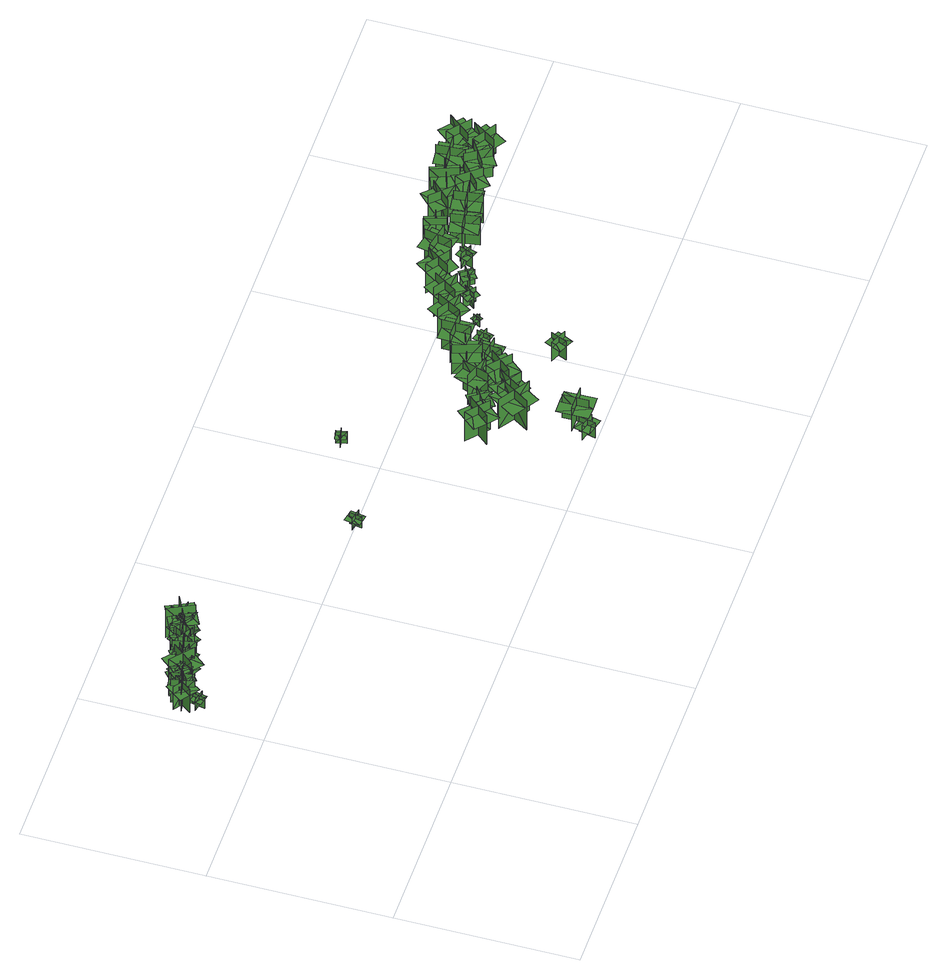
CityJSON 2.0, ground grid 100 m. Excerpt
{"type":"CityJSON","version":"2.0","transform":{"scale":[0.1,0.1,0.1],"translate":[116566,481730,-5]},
"CityObjects":{
"tree1":{"type":"SolitaryVegetationObject","geometry":[{"type":"MultiSurface","lod":"1","boundaries":[[[0,1,2]],[[0,2,3]],[[4,5,6]],[[4,6,7]],[[8,9,10]],[[8,10,11]],[[8,11,12]],[[8,12,13]]]}]},
"tree2":{"type":"SolitaryVegetationObject","geometry":[{"type":"MultiSurface","lod":"1","boundaries":[[[14,15,16]],[[14,16,17]],[[18,19,20]],[[18,20,21]],[[22,23,24]],[[22,24,25]],[[22,25,26]],[[22,26,27]]]}]},
"tree3":{"type":"SolitaryVegetationObject","geometry":[{"type":"MultiSurface","lod":"1","boundaries":[[[28,29,30]],[[28,30,31]],[[32,33,34]],[[32,34,35]],[[36,37,38]],[[36,38,39]],[[36,39,40]],[[36,40,41]]]}]},
"tree4":{"type":"SolitaryVegetationObject","geometry":[{"type":"MultiSurface","lod":"1","boundaries":[[[42,43,44]],[[42,44,45]],[[46,47,48]],[[46,48,49]],[[50,51,52]],[[50,52,53]],[[50,53,54]],[[50,54,55]]]}]},
"tree5":{"type":"SolitaryVegetationObject","geometry":[{"type":"MultiSurface","lod":"1","boundaries":[[[56,57,58]],[[56,58,59]],[[60,61,62]],[[60,62,63]],[[64,65,66]],[[64,66,67]],[[64,67,68]],[[64,68,69]]]}]},
"tree6":{"type":"SolitaryVegetationObject","geometry":[{"type":"MultiSurface","lod":"1","boundaries":[[[70,71,72]],[[70,72,73]],[[74,75,76]],[[74,76,77]],[[78,79,80]],[[78,80,81]],[[78,81,82]],[[78,82,83]]]}]},
"tree7":{"type":"SolitaryVegetationObject","geometry":[{"type":"MultiSurface","lod":"1","boundaries":[[[84,85,86]],[[84,86,87]],[[88,89,90]],[[88,90,91]],[[92,93,94]],[[92,94,95]],[[92,95,96]],[[92,96,97]]]}]},
"tree8":{"type":"SolitaryVegetationObject","geometry":[{"type":"MultiSurface","lod":"1","boundaries":[[[98,99,100]],[[98,100,101]],[[102,103,104]],[[102,104,105]],[[106,107,108]],[[106,108,109]],[[106,109,110]],[[106,110,111]]]}]},
"tree9":{"type":"SolitaryVegetationObject","geometry":[{"type":"MultiSurface","lod":"1","boundaries":[[[112,113,114]],[[112,114,115]],[[116,117,118]],[[116,118,119]],[[120,121,122]],[[120,122,123]],[[120,123,124]],[[120,124,125]]]}]},
"tree10":{"type":"SolitaryVegetationObject","geometry":[{"type":"MultiSurface","lod":"1","boundaries":[[[126,127,128]],[[126,128,129]],[[130,131,132]],[[130,132,133]],[[134,135,136]],[[134,136,137]],[[134,137,138]],[[134,138,139]]]}]},
"tree11":{"type":"SolitaryVegetationObject","geometry":[{"type":"MultiSurface","lod":"1","boundaries":[[[140,141,142]],[[140,142,143]],[[144,145,146]],[[144,146,147]],[[148,149,150]],[[148,150,151]],[[148,151,152]],[[148,152,153]]]}]},
"tree12":{"type":"SolitaryVegetationObject","geometry":[{"type":"MultiSurface","lod":"1","boundaries":[[[154,155,156]],[[154,156,157]],[[158,159,160]],[[158,160,161]],[[162,163,164]],[[162,164,165]],[[162,165,166]],[[162,166,167]]]}]},
"tree13":{"type":"SolitaryVegetationObject","geometry":[{"type":"MultiSurface","lod":"1","boundaries":[[[168,169,170]],[[168,170,171]],[[172,173,174]],[[172,174,175]],[[176,177,178]],[[176,178,179]],[[176,179,180]],[[176,180,181]]]}]},
"tree14":{"type":"SolitaryVegetationObject","geometry":[{"type":"MultiSurface","lod":"1","boundaries":[[[182,183,184]],[[182,184,185]],[[186,187,188]],[[186,188,189]],[[190,191,192]],[[190,192,193]],[[190,193,194]],[[190,194,195]]]}]},
"tree15":{"type":"SolitaryVegetationObject","geometry":[{"type":"MultiSurface","lod":"1","boundaries":[[[196,197,198]],[[196,198,199]],[[200,201,202]],[[200,202,203]],[[204,205,206]],[[204,206,207]],[[204,207,208]],[[204,208,209]]]}]},
"tree16":{"type":"SolitaryVegetationObject","geometry":[{"type":"MultiSurface","lod":"1","boundaries":[[[210,211,212]],[[210,212,213]],[[214,215,216]],[[214,216,217]],[[218,219,220]],[[218,220,221]],[[218,221,222]],[[218,222,223]]]}]},
"tree17":{"type":"SolitaryVegetationObject","geometry":[{"type":"MultiSurface","lod":"1","boundaries":[[[224,225,226]],[[224,226,227]],[[228,229,230]],[[228,230,231]],[[232,233,234]],[[232,234,235]],[[232,235,236]],[[232,236,237]]]}]},
"tree18":{"type":"SolitaryVegetationObject","geometry":[{"type":"MultiSurface","lod":"1","boundaries":[[[238,239,240]],[[238,240,241]],[[242,243,244]],[[242,244,245]],[[246,247,248]],[[246,248,249]],[[246,249,250]],[[246,250,251]]]}]},
"tree19":{"type":"SolitaryVegetationObject","geometry":[{"type":"MultiSurface","lod":"1","boundaries":[[[252,253,254]],[[252,254,255]],[[256,257,258]],[[256,258,259]],[[260,261,262]],[[260,262,263]],[[260,263,264]],[[260,264,265]]]}]},
"tree20":{"type":"SolitaryVegetationObject","geometry":[{"type":"MultiSurface","lod":"1","boundaries":[[[266,267,268]],[[266,268,269]],[[270,271,272]],[[270,272,273]],[[274,275,276]],[[274,276,277]],[[274,277,278]],[[274,278,279]]]}]},
"tree21":{"type":"SolitaryVegetationObject","geometry":[{"type":"MultiSurface","lod":"1","boundaries":[[[280,281,282]],[[280,282,283]],[[284,285,286]],[[284,286,287]],[[288,289,290]],[[288,290,291]],[[288,291,292]],[[288,292,293]]]}]},
"tree22":{"type":"SolitaryVegetationObject","geometry":[{"type":"MultiSurface","lod":"1","boundaries":[[[294,295,296]],[[294,296,297]],[[298,299,300]],[[298,300,301]],[[302,303,304]],[[302,304,305]],[[302,305,306]],[[302,306,307]]]}]},
"tree23":{"type":"SolitaryVegetationObject","geometry":[{"type":"MultiSurface","lod":"1","boundaries":[[[308,309,310]],[[308,310,311]],[[312,313,314]],[[312,314,315]],[[316,317,318]],[[316,318,319]],[[316,319,320]],[[316,320,321]]]}]},
"tree24":{"type":"SolitaryVegetationObject","geometry":[{"type":"MultiSurface","lod":"1","boundaries":[[[322,323,324]],[[322,324,325]],[[326,327,328]],[[326,328,329]],[[330,331,332]],[[330,332,333]],[[330,333,334]],[[330,334,335]]]}]},
"tree25":{"type":"SolitaryVegetationObject","geometry":[{"type":"MultiSurface","lod":"1","boundaries":[[[336,337,338]],[[336,338,339]],[[340,341,342]],[[340,342,343]],[[344,345,346]],[[344,346,347]],[[344,347,348]],[[344,348,349]]]}]},
"tree26":{"type":"SolitaryVegetationObject","geometry":[{"type":"MultiSurface","lod":"1","boundaries":[[[350,351,352]],[[350,352,353]],[[354,355,356]],[[354,356,357]],[[358,359,360]],[[358,360,361]],[[358,361,362]],[[358,362,363]]]}]},
"tree27":{"type":"SolitaryVegetationObject","geometry":[{"type":"MultiSurface","lod":"1","boundaries":[[[364,365,366]],[[364,366,367]],[[368,369,370]],[[368,370,371]],[[372,373,374]],[[372,374,375]],[[372,375,376]],[[372,376,377]]]}]},
"tree28":{"type":"SolitaryVegetationObject","geometry":[{"type":"MultiSurface","lod":"1","boundaries":[[[378,379,380]],[[378,380,381]],[[382,383,384]],[[382,384,385]],[[386,387,388]],[[386,388,389]],[[386,389,390]],[[386,390,391]]]}]},
"tree29":{"type":"SolitaryVegetationObject","geometry":[{"type":"MultiSurface","lod":"1","boundaries":[[[392,393,394]],[[392,394,395]],[[396,397,398]],[[396,398,399]],[[400,401,402]],[[400,402,403]],[[400,403,404]],[[400,404,405]]]}]},
"tree30":{"type":"SolitaryVegetationObject","geometry":[{"type":"MultiSurface","lod":"1","boundaries":[[[406,407,408]],[[406,408,409]],[[410,411,412]],[[410,412,413]],[[414,415,416]],[[414,416,417]],[[414,417,418]],[[414,418,419]]]}]},
"tree31":{"type":"SolitaryVegetationObject","geometry":[{"type":"MultiSurface","lod":"1","boundaries":[[[420,421,422]],[[420,422,423]],[[424,425,426]],[[424,426,427]],[[428,429,430]],[[428,430,431]],[[428,431,432]],[[428,432,433]]]}]},
"tree32":{"type":"SolitaryVegetationObject","geometry":[{"type":"MultiSurface","lod":"1","boundaries":[[[434,435,436]],[[434,436,437]],[[438,439,440]],[[438,440,441]],[[442,443,444]],[[442,444,445]],[[442,445,446]],[[442,446,447]]]}]},
"tree33":{"type":"SolitaryVegetationObject","geometry":[{"type":"MultiSurface","lod":"1","boundaries":[[[448,449,450]],[[448,450,451]],[[452,453,454]],[[452,454,455]],[[456,457,458]],[[456,458,459]],[[456,459,460]],[[456,460,461]]]}]},
"tree34":{"type":"SolitaryVegetationObject","geometry":[{"type":"MultiSurface","lod":"1","boundaries":[[[462,463,464]],[[462,464,465]],[[466,467,468]],[[466,468,469]],[[470,471,472]],[[470,472,473]],[[470,473,474]],[[470,474,475]]]}]},
"tree35":{"type":"SolitaryVegetationObject","geometry":[{"type":"MultiSurface","lod":"1","boundaries":[[[476,477,478]],[[476,478,479]],[[480,481,482]],[[480,482,483]],[[484,485,486]],[[484,486,487]],[[484,487,488]],[[484,488,489]]]}]},
"tree36":{"type":"SolitaryVegetationObject","geometry":[{"type":"MultiSurface","lod":"1","boundaries":[[[490,491,492]],[[490,492,493]],[[494,495,496]],[[494,496,497]],[[498,499,500]],[[498,500,501]],[[498,501,502]],[[498,502,503]]]}]},
"tree37":{"type":"SolitaryVegetationObject","geometry":[{"type":"MultiSurface","lod":"1","boundaries":[[[504,505,506]],[[504,506,507]],[[508,509,510]],[[508,510,511]],[[512,513,514]],[[512,514,515]],[[512,515,516]],[[512,516,517]]]}]},
"tree38":{"type":"SolitaryVegetationObject","geometry":[{"type":"MultiSurface","lod":"1","boundaries":[[[518,519,520]],[[518,520,521]],[[522,523,524]],[[522,524,525]],[[526,527,528]],[[526,528,529]],[[526,529,530]],[[526,530,531]]]}]},
"tree39":{"type":"SolitaryVegetationObject","geometry":[{"type":"MultiSurface","lod":"1","boundaries":[[[532,533,534]],[[532,534,535]],[[536,537,538]],[[536,538,539]],[[540,541,542]],[[540,542,543]],[[540,543,544]],[[540,544,545]]]}]},
"tree40":{"type":"SolitaryVegetationObject","geometry":[{"type":"MultiSurface","lod":"1","boundaries":[[[546,547,548]],[[546,548,549]],[[550,551,552]],[[550,552,553]],[[554,555,556]],[[554,556,557]],[[554,557,558]],[[554,558,559]]]}]},
"tree41":{"type":"SolitaryVegetationObject","geometry":[{"type":"MultiSurface","lod":"1","boundaries":[[[560,561,562]],[[560,562,563]],[[564,565,566]],[[564,566,567]],[[568,569,570]],[[568,570,571]],[[568,571,572]],[[568,572,573]]]}]},
"tree42":{"type":"SolitaryVegetationObject","geometry":[{"type":"MultiSurface","lod":"1","boundaries":[[[574,575,576]],[[574,576,577]],[[578,579,580]],[[578,580,581]],[[582,583,584]],[[582,584,585]],[[582,585,586]],[[582,586,587]]]}]},
"tree43":{"type":"SolitaryVegetationObject","geometry":[{"type":"MultiSurface","lod":"1","boundaries":[[[588,589,590]],[[588,590,591]],[[592,593,594]],[[592,594,595]],[[596,597,598]],[[596,598,599]],[[596,599,600]],[[596,600,601]]]}]},
"tree44":{"type":"SolitaryVegetationObject","geometry":[{"type":"MultiSurface","lod":"1","boundaries":[[[602,603,604]],[[602,604,605]],[[606,607,608]],[[606,608,609]],[[610,611,612]],[[610,612,613]],[[610,613,614]],[[610,614,615]]]}]},
"tree45":{"type":"SolitaryVegetationObject","geometry":[{"type":"MultiSurface","lod":"1","boundaries":[[[616,617,618]],[[616,618,619]],[[620,621,622]],[[620,622,623]],[[624,625,626]],[[624,626,627]],[[624,627,628]],[[624,628,629]]]}]},
"tree46":{"type":"SolitaryVegetationObject","geometry":[{"type":"MultiSurface","lod":"1","boundaries":[[[630,631,632]],[[630,632,633]],[[634,635,636]],[[634,636,637]],[[638,639,640]],[[638,640,641]],[[638,641,642]],[[638,642,643]]]}]},
"tree47":{"type":"SolitaryVegetationObject","geometry":[{"type":"MultiSurface","lod":"1","boundaries":[[[644,645,646]],[[644,646,647]],[[648,649,650]],[[648,650,651]],[[652,653,654]],[[652,654,655]],[[652,655,656]],[[652,656,657]]]}]},
"tree48":{"type":"SolitaryVegetationObject","geometry":[{"type":"MultiSurface","lod":"1","boundaries":[[[658,659,660]],[[658,660,661]],[[662,663,664]],[[662,664,665]],[[666,667,668]],[[666,668,669]],[[666,669,670]],[[666,670,671]]]}]},
"tree49":{"type":"SolitaryVegetationObject","geometry":[{"type":"MultiSurface","lod":"1","boundaries":[[[672,673,674]],[[672,674,675]],[[676,677,678]],[[676,678,679]],[[680,681,682]],[[680,682,683]],[[680,683,684]],[[680,684,685]]]}]},
"tree50":{"type":"SolitaryVegetationObject","geometry":[{"type":"MultiSurface","lod":"1","boundaries":[[[686,687,688]],[[686,688,689]],[[690,691,692]],[[690,692,693]],[[694,695,696]],[[694,696,697]],[[694,697,698]],[[694,698,699]]]}]},
"tree51":{"type":"SolitaryVegetationObject","geometry":[{"type":"MultiSurface","lod":"1","boundaries":[[[700,701,702]],[[700,702,703]],[[704,705,706]],[[704,706,707]],[[708,709,710]],[[708,710,711]],[[708,711,712]],[[708,712,713]]]}]},
"tree52":{"type":"SolitaryVegetationObject","geometry":[{"type":"MultiSurface","lod":"1","boundaries":[[[714,715,716]],[[714,716,717]],[[718,719,720]],[[718,720,721]],[[722,723,724]],[[722,724,725]],[[722,725,726]],[[722,726,727]]]}]},
"tree53":{"type":"SolitaryVegetationObject","geometry":[{"type":"MultiSurface","lod":"1","boundaries":[[[728,729,730]],[[728,730,731]],[[732,733,734]],[[732,734,735]],[[736,737,738]],[[736,738,739]],[[736,739,740]],[[736,740,741]]]}]},
"tree54":{"type":"SolitaryVegetationObject","geometry":[{"type":"MultiSurface","lod":"1","boundaries":[[[742,743,744]],[[742,744,745]],[[746,747,748]],[[746,748,749]],[[750,751,752]],[[750,752,753]],[[750,753,754]],[[750,754,755]]]}]}
},
"vertices":[
[112,1419,37],[95,1349,37],[95,1349,114],[112,1419,114],[68,1392,37],[138,1375,37],[138,1375,114],[68,1392,114],[71,1391,93],[64,1360,93],[128,1346,93],[135,1376,93],[142,1407,93],[78,1421,93],
[126,1513,30],[54,1415,30],[54,1415,199],[126,1513,199],[46,1501,30],[144,1429,30],[144,1429,199],[46,1501,199],[46,1501,152],[10,1452,152],[108,1380,152],[144,1429,152],[180,1478,152],[81,1550,152],
[94,1529,30],[119,1410,30],[119,1410,199],[94,1529,199],[49,1461,30],[169,1486,30],[169,1486,199],[49,1461,199],[49,1461,152],[62,1402,152],[181,1426,152],[169,1486,152],[156,1546,152],[37,1521,152],
[162,1436,25],[143,1556,25],[143,1556,195],[162,1436,195],[210,1501,25],[90,1482,25],[90,1482,195],[210,1501,195],[210,1501,147],[201,1561,147],[80,1543,147],[90,1482,147],[99,1422,147],[219,1441,147],
[217,1459,22],[138,1552,22],[138,1552,191],[217,1459,191],[224,1540,22],[131,1461,22],[131,1461,191],[224,1540,191],[224,1540,144],[184,1587,144],[91,1508,144],[131,1461,144],[170,1415,144],[263,1494,144],
[221,1451,23],[184,1567,23],[184,1567,192],[221,1451,192],[259,1523,23],[143,1485,23],[143,1485,192],[259,1523,192],[259,1523,145],[240,1581,145],[124,1543,145],[143,1485,145],[162,1428,145],[277,1465,145],
[252,1554,26],[197,1446,26],[197,1446,195],[252,1554,195],[175,1530,26],[284,1475,26],[284,1475,195],[175,1530,195],[175,1530,148],[147,1475,148],[256,1420,148],[284,1475,148],[311,1529,148],[202,1584,148],
[305,1468,25],[186,1568,25],[186,1568,241],[305,1468,241],[296,1571,25],[197,1452,25],[197,1452,241],[296,1571,241],[296,1571,180],[237,1621,180],[137,1502,180],[197,1452,180],[256,1402,180],[356,1521,180],
[310,1582,26],[286,1463,26],[286,1463,195],[310,1582,195],[242,1537,26],[362,1514,26],[362,1514,195],[242,1537,195],[242,1537,148],[231,1477,148],[350,1454,148],[362,1514,148],[373,1574,148],[254,1597,148],
[360,1563,26],[258,1496,26],[258,1496,195],[360,1563,195],[281,1580,26],[347,1478,26],[347,1478,195],[281,1580,195],[281,1580,148],[230,1547,148],[296,1445,148],[347,1478,148],[398,1511,148],[332,1613,148],
[430,1559,26],[311,1535,26],[311,1535,195],[430,1559,195],[362,1604,26],[387,1485,26],[387,1485,195],[362,1604,195],[362,1604,147],[303,1592,147],[327,1473,147],[387,1485,147],[446,1497,147],[422,1616,147],
[423,1507,26],[378,1621,26],[378,1621,195],[423,1507,195],[456,1581,26],[342,1537,26],[342,1537,195],[456,1581,195],[456,1581,148],[433,1638,148],[320,1594,148],[342,1537,148],[364,1480,148],[478,1525,148],
[455,1613,26],[392,1509,26],[392,1509,195],[455,1613,195],[376,1594,26],[480,1531,26],[480,1531,195],[376,1594,195],[376,1594,148],[345,1542,148],[449,1479,148],[480,1531,148],[512,1583,148],[408,1646,148],
[454,1542,27],[456,1619,27],[456,1619,135],[454,1542,135],[491,1577,27],[414,1579,27],[414,1579,135],[491,1577,135],[491,1577,105],[492,1616,105],[415,1618,105],[414,1579,105],[413,1540,105],[491,1538,105],
[426,1576,26],[546,1596,26],[546,1596,195],[426,1576,195],[491,1528,26],[472,1649,26],[472,1649,195],[491,1528,195],[491,1528,147],[551,1538,147],[532,1658,147],[472,1649,147],[412,1639,147],[431,1519,147],
[529,1635,27],[459,1536,27],[459,1536,196],[529,1635,196],[449,1622,27],[548,1552,27],[548,1552,196],[449,1622,196],[449,1622,148],[414,1572,148],[513,1502,148],[548,1552,148],[583,1601,148],[484,1671,148],
[560,1635,28],[470,1553,28],[470,1553,197],[560,1635,197],[479,1639,28],[561,1549,28],[561,1549,197],[479,1639,197],[479,1639,150],[434,1598,150],[515,1508,150],[561,1549,150],[606,1590,150],[524,1680,150],
[564,1584,29],[502,1630,29],[502,1630,137],[564,1584,137],[557,1635,29],[511,1573,29],[511,1573,137],[557,1635,137],[557,1635,107],[526,1658,107],[480,1596,107],[511,1573,107],[542,1550,107],[588,1612,107],
[521,1654,29],[580,1548,29],[580,1548,198],[521,1654,198],[498,1576,29],[605,1636,29],[605,1636,198],[498,1576,198],[498,1576,151],[528,1523,151],[634,1582,151],[605,1636,151],[575,1689,151],[469,1630,151],
[592,1550,27],[523,1689,27],[523,1689,242],[592,1550,242],[626,1648,27],[487,1579,27],[487,1579,242],[626,1648,242],[626,1648,182],[591,1717,182],[452,1648,182],[487,1579,182],[521,1510,182],[660,1579,182],
[522,1625,27],[642,1606,27],[642,1606,197],[522,1625,197],[569,1559,27],[588,1679,27],[588,1679,197],[569,1559,197],[569,1559,149],[629,1550,149],[648,1670,149],[588,1679,149],[528,1689,149],[509,1569,149],
[1543,1008,8],[1543,1008,91],[1613,994,91],[1613,994,8],[1583,1034,8],[1583,1034,91],[1570,966,91],[1570,966,8],[1585,1044,64],[1550,1051,64],[1534,967,64],[1569,960,64],[1604,953,64],[1620,1037,64],
[2106,1271,6],[2118,1213,6],[2118,1213,88],[2106,1271,88],[2084,1238,6],[2142,1251,6],[2142,1251,88],[2084,1238,88],[2084,1238,65],[2091,1209,65],[2148,1222,65],[2142,1251,65],[2136,1279,65],[2078,1267,65],
[2432,544,5],[2314,645,5],[2314,645,220],[2432,544,220],[2424,647,5],[2324,529,5],[2324,529,220],[2424,647,220],[2424,647,160],[2365,697,160],[2265,580,160],[2324,529,160],[2383,479,160],[2483,597,160],
[2558,106,2],[2558,106,111],[2536,15,111],[2536,15,2],[2590,51,2],[2590,51,111],[2502,73,111],[2502,73,2],[2603,48,75],[2614,94,75],[2505,120,75],[2494,75,75],[2483,29,75],[2592,3,75],
[2691,144,6],[2691,144,177],[2544,142,177],[2544,142,6],[2620,74,6],[2620,74,177],[2619,216,177],[2619,216,6],[2620,52,122],[2694,53,122],[2692,229,122],[2618,229,122],[2545,228,122],[2547,52,122],
[2449,503,6],[2617,394,6],[2617,394,224],[2449,503,224],[2481,364,6],[2589,532,6],[2589,532,224],[2481,364,224],[2485,370,163],[2559,323,163],[2659,477,163],[2585,525,163],[2511,573,163],[2411,418,163],
[2545,652,6],[2443,584,6],[2443,584,176],[2545,652,176],[2465,668,6],[2533,567,6],[2533,567,176],[2465,668,176],[2465,668,128],[2414,634,128],[2482,533,128],[2533,567,128],[2583,601,128],[2516,702,128],
[2565,431,8],[2651,559,8],[2651,559,224],[2565,431,224],[2666,450,8],[2538,536,8],[2538,536,224],[2666,450,224],[2666,450,164],[2710,514,164],[2581,601,164],[2538,536,164],[2495,472,164],[2623,386,164],
[2565,707,5],[2711,655,5],[2711,655,220],[2565,707,220],[2608,613,5],[2661,759,5],[2661,759,220],[2608,613,220],[2608,613,160],[2681,587,160],[2734,733,160],[2661,759,160],[2588,785,160],[2536,640,160],
[2768,531,14],[2650,633,14],[2650,633,230],[2768,531,230],[2761,634,14],[2660,517,14],[2660,517,230],[2761,634,230],[2761,634,169],[2702,685,169],[2601,568,169],[2660,517,169],[2718,466,169],[2819,584,169],
[2742,845,10],[2794,699,10],[2794,699,225],[2742,845,225],[2697,752,10],[2843,804,10],[2843,804,225],[2697,752,225],[2697,752,165],[2723,679,165],[2869,730,165],[2843,804,165],[2817,877,165],[2671,825,165],
[2895,667,11],[2774,679,11],[2774,679,180],[2895,667,180],[2844,730,11],[2832,609,11],[2832,609,180],[2844,730,180],[2844,730,133],[2783,736,133],[2771,615,133],[2832,609,133],[2892,603,133],[2904,724,133],
[3079,346,2],[2988,386,2],[2988,386,140],[3079,346,140],[3055,408,2],[3015,317,2],[3015,317,140],[3055,408,140],[3055,408,102],[3010,428,102],[2969,337,102],[3015,317,102],[3060,296,102],[3101,387,102],
[2969,873,11],[2814,876,11],[2814,876,226],[2969,873,226],[2897,948,11],[2895,793,11],[2895,793,226],[2897,948,226],[2897,948,166],[2820,949,166],[2817,794,166],[2895,793,166],[2972,792,166],[2975,947,166],
[3003,739,11],[2928,760,11],[2928,760,118],[3003,739,118],[2978,784,11],[2957,709,11],[2957,709,118],[2978,784,118],[2978,784,88],[2941,795,88],[2919,720,88],[2957,709,88],[2994,699,88],[3015,773,88],
[3064,1016,9],[2988,881,9],[2988,881,224],[3064,1016,224],[2965,989,9],[3099,912,9],[3099,912,224],[2965,989,224],[2965,989,164],[2926,922,164],[3061,845,164],[3099,912,164],[3138,980,164],[3003,1056,164],
[3116,844,16],[3093,806,16],[3093,806,77],[3116,844,77],[3087,837,16],[3125,814,16],[3125,814,77],[3087,837,77],[3087,837,60],[3076,818,60],[3113,795,60],[3125,814,60],[3137,833,60],[3099,856,60],
[3204,1074,8],[3117,946,8],[3117,946,223],[3204,1074,223],[3102,1055,8],[3231,969,8],[3231,969,223],[3102,1055,223],[3102,1055,163],[3059,991,163],[3187,904,163],[3231,969,163],[3274,1033,163],[3146,1119,163],
[3210,872,15],[3256,934,15],[3256,934,123],[3210,872,123],[3261,879,15],[3199,926,15],[3199,926,123],[3261,879,123],[3261,879,92],[3284,909,92],[3223,956,92],[3199,926,92],[3176,895,92],[3237,848,92],
[3383,973,16],[3319,929,16],[3319,929,124],[3383,973,124],[3332,983,16],[3376,919,16],[3376,919,124],[3332,983,124],[3332,983,94],[3300,961,94],[3344,897,94],[3376,919,94],[3408,940,94],[3364,1004,94],
[3275,1036,7],[3364,1162,7],[3364,1162,223],[3275,1036,223],[3376,1053,7],[3250,1142,7],[3250,1142,223],[3376,1053,223],[3376,1053,162],[3421,1116,162],[3295,1205,162],[3250,1142,162],[3205,1079,162],[3332,990,162],
[3510,1038,14],[3481,966,14],[3481,966,122],[3510,1038,122],[3462,1017,14],[3534,989,14],[3534,989,122],[3462,1017,122],[3462,1017,92],[3448,981,92],[3520,953,92],[3534,989,92],[3548,1025,92],[3476,1053,92],
[3538,1132,7],[3386,1164,7],[3386,1164,222],[3538,1132,222],[3482,1219,7],[3450,1067,7],[3450,1067,222],[3482,1219,222],[3482,1219,162],[3406,1235,162],[3374,1083,162],[3450,1067,162],[3526,1051,162],[3558,1203,162],
[3710,1066,9],[3557,1041,9],[3557,1041,224],[3710,1066,224],[3626,1127,9],[3651,974,9],[3651,974,224],[3626,1127,224],[3626,1127,164],[3550,1114,164],[3574,961,164],[3651,974,164],[3727,986,164],[3703,1139,164],
[3632,1148,7],[3593,1263,7],[3593,1263,176],[3632,1148,176],[3669,1220,7],[3553,1182,7],[3553,1182,176],[3669,1220,176],[3669,1220,129],[3649,1278,129],[3534,1239,129],[3553,1182,129],[3572,1124,129],[3688,1162,129],
[3780,1158,11],[3802,1005,11],[3802,1005,227],[3780,1158,227],[3717,1076,11],[3871,1098,11],[3871,1098,227],[3717,1076,227],[3717,1076,166],[3728,1000,166],[3881,1021,166],[3871,1098,166],[3860,1175,166],[3706,1153,166],
[3714,1272,6],[3822,1161,6],[3822,1161,222],[3714,1272,222],[3712,1169,6],[3823,1277,6],[3823,1277,222],[3712,1169,222],[3712,1169,162],[3766,1113,162],[3877,1221,162],[3823,1277,162],[3769,1332,162],[3658,1224,162],
[3974,1060,17],[3874,1178,17],[3874,1178,233],[3974,1060,233],[3983,1163,17],[3865,1062,17],[3865,1062,233],[3983,1163,233],[3983,1163,172],[3933,1222,172],[3815,1121,172],[3865,1062,172],[3916,1003,172],[4034,1104,172],
[3947,1177,8],[3892,1322,8],[3892,1322,223],[3947,1177,223],[3990,1271,8],[3845,1215,8],[3845,1215,223],[3990,1271,223],[3990,1271,163],[3962,1343,163],[3817,1288,163],[3845,1215,163],[3873,1143,163],[4018,1199,163],
[4147,1164,11],[4017,1080,11],[4017,1080,226],[4147,1164,226],[4047,1187,11],[4130,1056,11],[4130,1056,226],[4047,1187,226],[4047,1187,166],[3981,1145,166],[4065,1015,166],[4130,1056,166],[4195,1098,166],[4112,1229,166],
[4146,1274,7],[3992,1262,7],[3992,1262,222],[4146,1274,222],[4068,1341,7],[4080,1187,7],[4080,1187,222],[4068,1341,222],[4068,1341,162],[3991,1335,162],[4003,1181,162],[4080,1187,162],[4157,1193,162],[4146,1347,162],
[4189,1069,9],[4273,1198,9],[4273,1198,224],[4189,1069,224],[4290,1089,9],[4160,1174,9],[4160,1174,224],[4290,1089,224],[4290,1089,164],[4332,1154,164],[4202,1239,164],[4160,1174,164],[4118,1109,164],[4247,1024,164],
[4190,1210,6],[4288,1330,6],[4288,1330,222],[4190,1210,222],[4292,1219,6],[4173,1318,6],[4173,1318,222],[4292,1219,222],[4292,1219,162],[4342,1279,162],[4222,1378,162],[4173,1318,162],[4124,1258,162],[4243,1160,162]
]}
